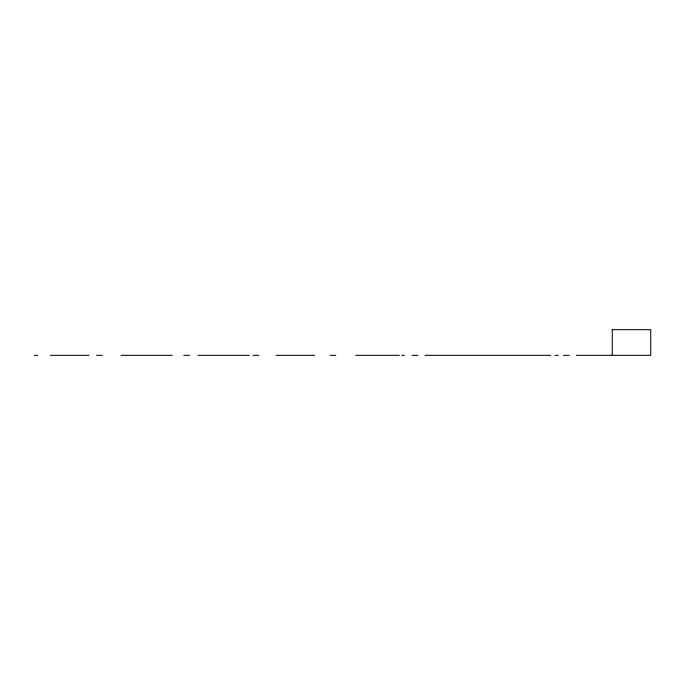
<?xml version="1.0" encoding="UTF-8"?>
<svg xmlns="http://www.w3.org/2000/svg" width="685" height="685" viewBox="0 0 685 685"><rect width="100%" height="100%" fill="white"/><g stroke="black" fill="none" stroke-linecap="round" stroke-linejoin="round"><path stroke-width="1.03" d="M612.287 329.673L650.724 329.673L650.75 355.327L576.35 355.327M34.25 355.327L37.615 355.327M50.399 355.327L88.879 355.327M96.576 355.327L102.313 355.327M120.954 355.327L172.26 355.327M183.785 355.327L189.54 355.327M197.922 355.327L249.229 355.327M253.082 355.327L258.81 355.327M276.175 355.327L314.655 355.327M330.05 355.327L335.778 355.327M355.703 355.327L399.321 355.327M401.889 355.327L404.45 355.327M412.07 355.327L417.884 355.327M424.974 355.327L550.689 355.327M555.107 355.327L558.386 355.327M563.515 355.327L569.252 355.327M612.262 329.673L612.262 355.327"/></g></svg>
